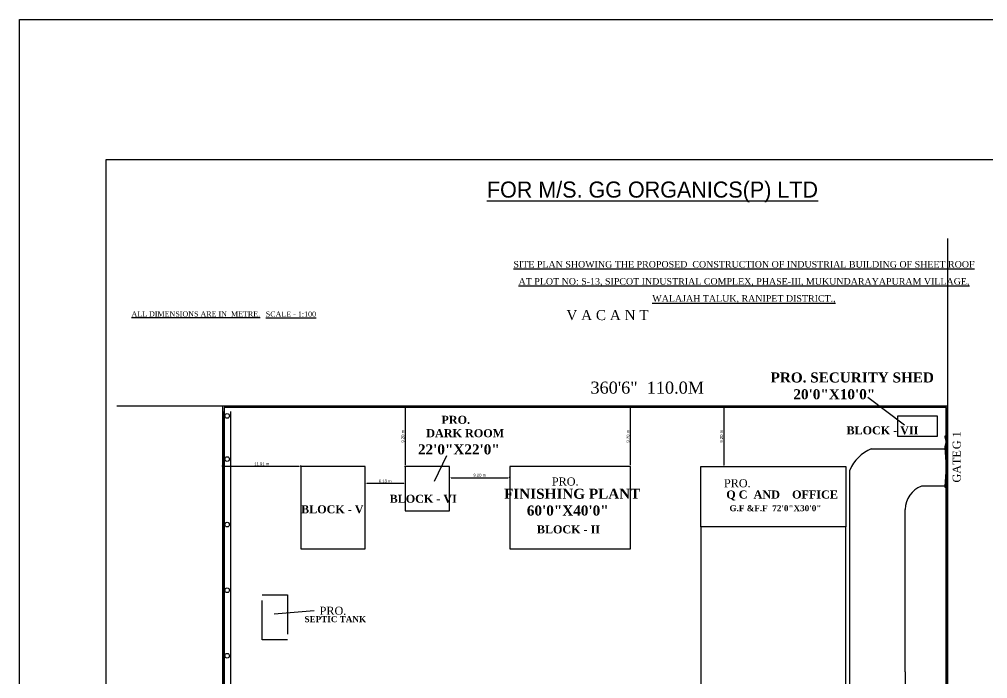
# Model space of a CAD drawing. Header units: metres. Extents: x -4258 to 185371, y -3317 to 113.
# Drawn here: x 4490.7 to 4638.4, y -610.3 to -509.8 of the extents above; entities that cross this region are included whole.
import ezdxf

# ---------------------------------------------------------------- set-up
doc = ezdxf.new("R2010")
doc.units = ezdxf.units.M
doc.header["$LTSCALE"] = 0.5
doc.header["$MEASUREMENT"] = 0
doc.linetypes.add('ACAD_ISO02W100', pattern=[15, 12, -3])
doc.styles.add('S', font='swiss.ttf')
doc.styles.get("Standard").update_dxf_attribs({"font": 'times.ttf'})
doc.dimstyles.new('METRIC', dxfattribs={"dimtxt": 0.45, "dimasz": 0.25, "dimexe": 0.15, "dimexo": 0.15, "dimgap": 0.15, "dimtad": 1, "dimzin": 0, "dimdsep": 46, "dimtxsty": 'S', "dimcen": 0, "dimclrd": 1, "dimclre": 1, "dimclrt": 5, "dimadec": 0, "dimazin": 2, "dimtfac": 1, "dimtix": 1, "dimtofl": 0, "dimtmove": 1, "dimatfit": 0, "dimfxl": 0, "dimtolj": 1, "dimtzin": 0, "dimarcsym": 0})

# ---------------------------------------------------------------- blocks, each defined once
blk = doc.blocks.new('*D675')
at = {"color": 1, "lineweight": -2}
for p, q in [((4598.18, -568.76), (4598.03, -568.76)), ((4598.18, -577.71), (4598.18, -569.01)), ((4598.18, -577.96), (4598.03, -577.96))]:
    blk.add_line(p, q, dxfattribs=at)
for points in [[(4598.13, -569.01), (4598.22, -569.01), (4598.18, -568.76)], [(4598.13, -577.71), (4598.22, -577.71), (4598.18, -577.96)]]:
    blk.add_solid(points, dxfattribs=at)
at = {"layer": 'Defpoints', "color": 0, "lineweight": -2}
for p in [(4598.18, -568.76), (4598.18, -568.76), (4598.18, -577.96)]:
    blk.add_point(p, dxfattribs=at)
at = {"color": 5, "lineweight": -2, "insert": (4597.8, -573.36), "char_height": 0.45, "attachment_point": 5, "rotation": 90, "style": 'S'}
blk.add_mtext('\\A1;9.20 m', dxfattribs=at)
blk = doc.blocks.new('*D676')
at = {"color": 1, "lineweight": -2}
for p, q in [((4583.92, -568.76), (4583.77, -568.76)), ((4583.92, -577.71), (4583.92, -569.01)), ((4583.92, -577.96), (4583.77, -577.96))]:
    blk.add_line(p, q, dxfattribs=at)
for points in [[(4583.88, -569.01), (4583.97, -569.01), (4583.92, -568.76)], [(4583.88, -577.71), (4583.97, -577.71), (4583.92, -577.96)]]:
    blk.add_solid(points, dxfattribs=at)
at = {"layer": 'Defpoints', "color": 0, "lineweight": -2}
for p in [(4583.92, -568.76), (4583.92, -568.76), (4583.92, -577.96)]:
    blk.add_point(p, dxfattribs=at)
at = {"color": 5, "lineweight": -2, "insert": (4583.54, -573.36), "char_height": 0.45, "attachment_point": 5, "rotation": 90, "style": 'S'}
blk.add_mtext('\\A1;9.20 m', dxfattribs=at)
blk = doc.blocks.new('*D677')
at = {"color": 1, "lineweight": -2}
for p, q in [((4549.58, -568.76), (4549.43, -568.76)), ((4549.58, -577.71), (4549.58, -569.01)), ((4549.58, -577.96), (4549.43, -577.96))]:
    blk.add_line(p, q, dxfattribs=at)
for points in [[(4549.54, -569.01), (4549.62, -569.01), (4549.58, -568.76)], [(4549.54, -577.71), (4549.62, -577.71), (4549.58, -577.96)]]:
    blk.add_solid(points, dxfattribs=at)
at = {"layer": 'Defpoints', "color": 0, "lineweight": -2}
for p in [(4549.58, -568.76), (4549.58, -568.76), (4549.58, -577.96)]:
    blk.add_point(p, dxfattribs=at)
at = {"color": 5, "lineweight": -2, "insert": (4549.2, -573.36), "char_height": 0.45, "attachment_point": 5, "rotation": 90, "style": 'S'}
blk.add_mtext('\\A1;9.20 m', dxfattribs=at)
blk = doc.blocks.new('*D678')
at = {"color": 1, "lineweight": -2}
for p, q in [((4556.32, -579.68), (4556.32, -579.53)), ((4556.57, -579.68), (4565.27, -579.68)), ((4565.52, -579.68), (4565.52, -579.53))]:
    blk.add_line(p, q, dxfattribs=at)
for points in [[(4556.57, -579.64), (4556.57, -579.73), (4556.32, -579.68)], [(4565.27, -579.64), (4565.27, -579.73), (4565.52, -579.68)]]:
    blk.add_solid(points, dxfattribs=at)
at = {"layer": 'Defpoints', "color": 0, "lineweight": -2}
for p in [(4556.32, -579.72), (4565.52, -579.68), (4565.52, -579.72)]:
    blk.add_point(p, dxfattribs=at)
at = {"color": 5, "lineweight": -2, "insert": (4560.92, -579.3), "char_height": 0.45, "attachment_point": 5, "style": 'S'}
blk.add_mtext('\\A1;9.20 m', dxfattribs=at)
blk = doc.blocks.new('*D679')
at = {"color": 1, "lineweight": -2}
for p, q in [((4543.44, -580.58), (4543.44, -580.41)), ((4549.33, -580.56), (4543.69, -580.56)), ((4549.58, -580.58), (4549.58, -580.41))]:
    blk.add_line(p, q, dxfattribs=at)
for points in [[(4543.69, -580.52), (4543.69, -580.61), (4543.44, -580.56)], [(4549.33, -580.52), (4549.33, -580.61), (4549.58, -580.56)]]:
    blk.add_solid(points, dxfattribs=at)
at = {"layer": 'Defpoints', "color": 0, "lineweight": -2}
for p in [(4543.44, -580.56), (4543.44, -580.73), (4549.58, -580.73)]:
    blk.add_point(p, dxfattribs=at)
at = {"color": 5, "lineweight": -2, "insert": (4546.51, -580.18), "char_height": 0.45, "attachment_point": 5, "style": 'S'}
blk.add_mtext('\\A1;6.13 m', dxfattribs=at)
blk = doc.blocks.new('*D680')
at = {"color": 1, "lineweight": -2}
for p, q in [((4521.72, -577.96), (4521.72, -577.81)), ((4533.38, -577.96), (4521.97, -577.96)), ((4533.63, -577.96), (4533.63, -577.81))]:
    blk.add_line(p, q, dxfattribs=at)
for points in [[(4521.97, -577.92), (4521.97, -578), (4521.72, -577.96)], [(4533.38, -577.92), (4533.38, -578), (4533.63, -577.96)]]:
    blk.add_solid(points, dxfattribs=at)
at = {"layer": 'Defpoints', "color": 0, "lineweight": -2}
for p in [(4521.72, -577.96), (4521.72, -577.96), (4533.63, -577.96)]:
    blk.add_point(p, dxfattribs=at)
at = {"color": 5, "lineweight": -2, "insert": (4527.68, -577.58), "char_height": 0.45, "attachment_point": 5, "style": 'S'}
blk.add_mtext('\\A1;11.91 m', dxfattribs=at)

msp = doc.modelspace()

# ---------------------------------------------------------------- linework, layer by layer
at = {"linetype": 'ByBlock'}
for p, q in [((4632.27593, -543.18996), (4632.27593, -698.98515)), ((4625.72262, -571.65733), (4620.13299, -567.44985)), ((4521.7226, -568.75862), (4505.57121, -568.75862)), ((4632.27593, -568.75862), (4521.7226, -568.75862)), ((4521.7226, -568.75862), (4521.7226, -679.77195)), ((4521.7226, -569.36195), (4521.7226, -679.77195)), ((4521.92593, -569.56529), (4521.92593, -679.56862)), ((4632.07149, -568.96306), (4521.92704, -568.96306)), ((4521.92704, -568.96306), (4521.92704, -679.56751)), ((4522.92593, -569.56529), (4522.92593, -678.56862)), ((4632.07149, -679.56751), (4632.07149, -568.96306)), ((4632.27593, -679.77195), (4632.27593, -568.75862)), ((4631.87007, -573.33607), (4632.27896, -573.33607)), ((4631.87007, -573.43829), (4632.27896, -573.43829)), ((4631.87007, -573.43829), (4632.27896, -574.97162)), ((4632.27896, -573.43829), (4631.87007, -574.97162)), ((4631.87007, -574.97162), (4632.27896, -574.97162)), ((4631.87007, -575.07385), (4632.27896, -581.00273)), ((4632.27896, -575.07385), (4631.87007, -581.00273)), ((4554.02323, -580.22463), (4555.92515, -576.31206)), ((4538.53815, -577.95862), (4533.63149, -577.95862)), ((4533.63149, -577.95862), (4533.63149, -582.86529)), ((4543.44482, -577.95862), (4538.53815, -577.95862)), ((4543.44482, -590.53195), (4543.44482, -577.95862)), ((4631.87007, -581.00273), (4632.27896, -581.00273)), ((4631.87007, -581.10496), (4632.27896, -581.10496)), ((4533.63149, -582.86529), (4533.63149, -590.53195)), ((4533.63149, -590.53195), (4538.53815, -590.53195)), ((4538.53815, -590.53195), (4543.44482, -590.53195)), ((4529.56171, -600.44976), (4535.65255, -599.94044))]:
    msp.add_line(p, q, dxfattribs=at)
at = {"lineweight": -2}
for p, q in [((4620.62555, -575.2912), (4631.88506, -575.2912)), ((4617.37262, -609.26179), (4617.37262, -578.51131)), ((4632.27593, -580.95891), (4628.28027, -580.95891)), ((4625.80084, -609.26179), (4625.80084, -584.50644))]:
    msp.add_line(p, q, dxfattribs=at)
for p, q in [((4617.37262, -668.46084), (4617.37262, -609.26179)), ((4625.80084, -609.26179), (4625.80084, -663.08224))]:
    msp.add_line(p, q)
at = {"linetype": 'ByBlock'}
for points in [[(4490.72084, -509.77527), (5188.52751, -509.77527), (5188.52751, -740.30062), (4490.72084, -740.30062)], [(4503.93637, -531.1394), (4727.13965, -531.1394), (4727.13965, -716.77649), (4503.93637, -716.77649)], [(4624.61538, -573.35862), (4630.74871, -573.35862), (4630.74871, -570.29195), (4624.61538, -570.29195)], [(4631.87007, -573.33607), (4631.87007, -573.43829), (4632.27896, -573.43829), (4632.27896, -573.33607)], [(4631.87007, -574.97162), (4631.87007, -575.07385), (4632.27896, -575.07385), (4632.27896, -574.97162)], [(4549.57815, -584.70529), (4556.32482, -584.70529), (4556.32482, -577.95862), (4549.57815, -577.95862)], [(4565.52482, -590.53195), (4583.92482, -590.53195), (4583.92482, -577.95862), (4565.52482, -577.95862)], [(4594.65815, -577.95862), (4616.73815, -577.95862), (4616.73815, -587.15862), (4594.65815, -587.15862)], [(4631.87007, -581.00273), (4631.87007, -581.10496), (4632.27896, -581.10496), (4632.27896, -581.00273)], [(4594.65815, -656.61862), (4616.73815, -656.61862), (4616.73815, -587.15862), (4594.65815, -587.15862)]]:
    msp.add_lwpolyline(points, close=True, dxfattribs=at)
at = {"linetype": 'ACAD_ISO02W100'}
msp.add_lwpolyline([(4527.75957, -597.55621), (4531.59581, -597.55621), (4531.59581, -604.38233), (4527.75957, -604.38233)], close=True, dxfattribs=at)
at = {"lineweight": -2}
for centre in [(4522.41337, -570.24494), (4522.41337, -576.83045), (4522.41337, -586.83045), (4522.41337, -596.83045), (4522.41337, -606.83045)]:
    msp.add_circle(centre, 0.3535, dxfattribs=at)
for centre, radius, start, end in [((4622.92309, -580.86526), 6.029, 112.4006738, 157.0182488), ((4629.66706, -584.56839), 3.86672, 111.0171391, 179.0821066)]:
    msp.add_arc(centre, radius, start, end, dxfattribs=at)

# ---------------------------------------------------------------- texts
at = {"linetype": 'Continuous', "insert": (4587.26453, -534.50581), "char_height": 2.4533333, "width": 2004.4046737, "attachment_point": 2}
msp.add_mtext('{\\fVineta BT|b0|i0|c0|p82;\\LFOR M/S. GG ORGANICS(P) LTD }', dxfattribs=at)
at = {"lineweight": -2, "insert": (4601.22169, -546.63208), "char_height": 1.0035117, "width": 186.1742928, "attachment_point": 2, "line_spacing_factor": 1.554541}
msp.add_mtext('\\A1;{\\LSITE PLAN SHOWING THE PROPOSED  CONSTRUCTION OF INDUSTRIAL BUILDING OF SHEET ROOF\\PAT PLOT NO: S-13, SIPCOT INDUSTRIAL COMPLEX, PHASE-III, MUKUNDARAYAPURAM VILLAGE,\\PWALAJAH TALUK, RANIPET DISTRICT., }', dxfattribs=at)
at = {"lineweight": -2, "char_height": 0.8, "attachment_point": 2}
for s, insert, width in [('\\A1;{\\LALL DIMENSIONS ARE IN  METRE.  }', (4517.6272, -554.29962), 128.9606418), ('\\A1;{\\LSCALE - 1:100}', (4532.13475, -554.32717), 36.3464491)]:
    msp.add_mtext(s, dxfattribs=dict(at, insert=insert, width=width))
at = {"linetype": 'ByBlock', "attachment_point": 1}
for s, insert, char_height, width in [('\\A1;V A C A N T', (4574.13605, -554.10104), 1.5333333, 18.6071852), ('360\'6"  110.0M', (4577.81507, -565.01624), 1.84, 28.066335)]:
    msp.add_mtext(s, dxfattribs=dict(at, insert=insert, char_height=char_height, width=width))
at = {"attachment_point": 1}
for s, insert, char_height, width in [('\\A1;{\\fTimes New Roman|b1|i0|c0|p18;     PRO. SECURITY SHED\\P           20\'0"X10\'0"\\P          }', (4602.38698, -563.61912), 1.5333333, 30.0641091), ('\\A1;{\\fTimes New Roman|b1|i0|c0|p18;        PRO.\\P   DARK ROOM }', (4551.3738, -570.2251), 1.2266667, 16.6221649), ('\\A1;{\\fTimes New Roman|b1|i0|c0|p18;BLOCK - VII}', (4616.85796, -571.84308), 1.22, 16.5318271), ('\\A1;{\\fTimes New Roman|b1|i0|c0|p18;        \\P    22\'0"X22\'0"\\P          }', (4549.18294, -572.02781), 1.5333333, 16.6221649), ('\\A1;PRO.', (4571.92861, -579.63711), 1.226667, 16.6221649), ('\\A1;PRO.', (4598.16938, -579.90017), 1.226667, 16.6221649), ('\\A1;{\\fTimes New Roman|b1|i0|c0|p18;     FINISHING PLANT\\P           60\'0"X40\'0"\\P          }', (4561.73866, -581.3553), 1.5333333, 30.0641091), ('\\A1;{\\fTimes New Roman|b1|i0|c0|p18;              Q C  AND    OFFICE\\P       }', (4592.03392, -581.62366), 1.2266667, 33.3490409), ('\\A1;{\\fTimes New Roman|b1|i0|c0|p18;BLOCK - VI}', (4547.18798, -582.27191), 1.22, 16.5318271), ('\\A1;{\\fTimes New Roman|b1|i0|c0|p18;BLOCK - V}', (4533.68258, -583.87959), 1.22, 16.5318271), ('\\A1;{\\fTimes New Roman|b1|i0|c0|p18;         \\P      G.F &F.F  72\'0"X30\'0"}', (4596.92849, -582.32814), 0.92, 24.8923167), ('\\A1;{\\fTimes New Roman|b1|i0|c0|p18;BLOCK - II}', (4569.64379, -586.94771), 1.22, 16.5318271), ('\\A1;PRO.', (4536.5125, -599.34709), 1.226667, 16.6221649), ('\\A1;{\\fTimes New Roman|b1|i0|c0|p18;                         SEPTIC TANK\\P                                              }', (4525.51947, -600.78777), 0.92, 27.0155767)]:
    msp.add_mtext(s, dxfattribs=dict(at, insert=insert, char_height=char_height, width=width))
at = {"char_height": 1.226667, "width": 16.6221649, "attachment_point": 1, "rotation": 90}
for s, insert in [('\\A1;G 1', (4633.03747, -575.3288)), ('\\A1;GATE', (4633.03747, -580.41347))]:
    msp.add_mtext(s, dxfattribs=dict(at, insert=insert))

# ---------------------------------------------------------------- dimensions: what is measured, and where the dimension line sits
at = {"lineweight": -2}
for p1, p2, distance, picture, middle in [((4549.57815, -577.95862), (4549.57815, -568.75862), 0, '*D677', (4549.19689, -573.35862)), ((4583.92482, -577.95862), (4583.92482, -568.75862), 0, '*D676', (4583.54356, -573.35862)), ((4598.17641, -577.95862), (4598.17641, -568.75862), 0, '*D675', (4597.79515, -573.35862)), ((4533.63149, -577.95862), (4521.7226, -577.95862), 0, '*D680', (4527.67704, -577.57736)), ((4556.32482, -579.71769), (4565.52482, -579.71769), 0.03337, '*D678', (4560.92482, -579.30306)), ((4549.57815, -580.73162), (4543.44482, -580.73162), -0.16805, '*D679', (4546.51149, -580.1823))]:
    dim = msp.add_aligned_dim(p1=p1, p2=p2, distance=distance, dimstyle='METRIC', override={"dimpost": ' m', "dimfxl": 3}, dxfattribs=at)
    dim.commit()
    dim.dimension.update_dxf_attribs({"geometry": picture, "text_midpoint": middle})

doc.saveas('drawing.dxf')
